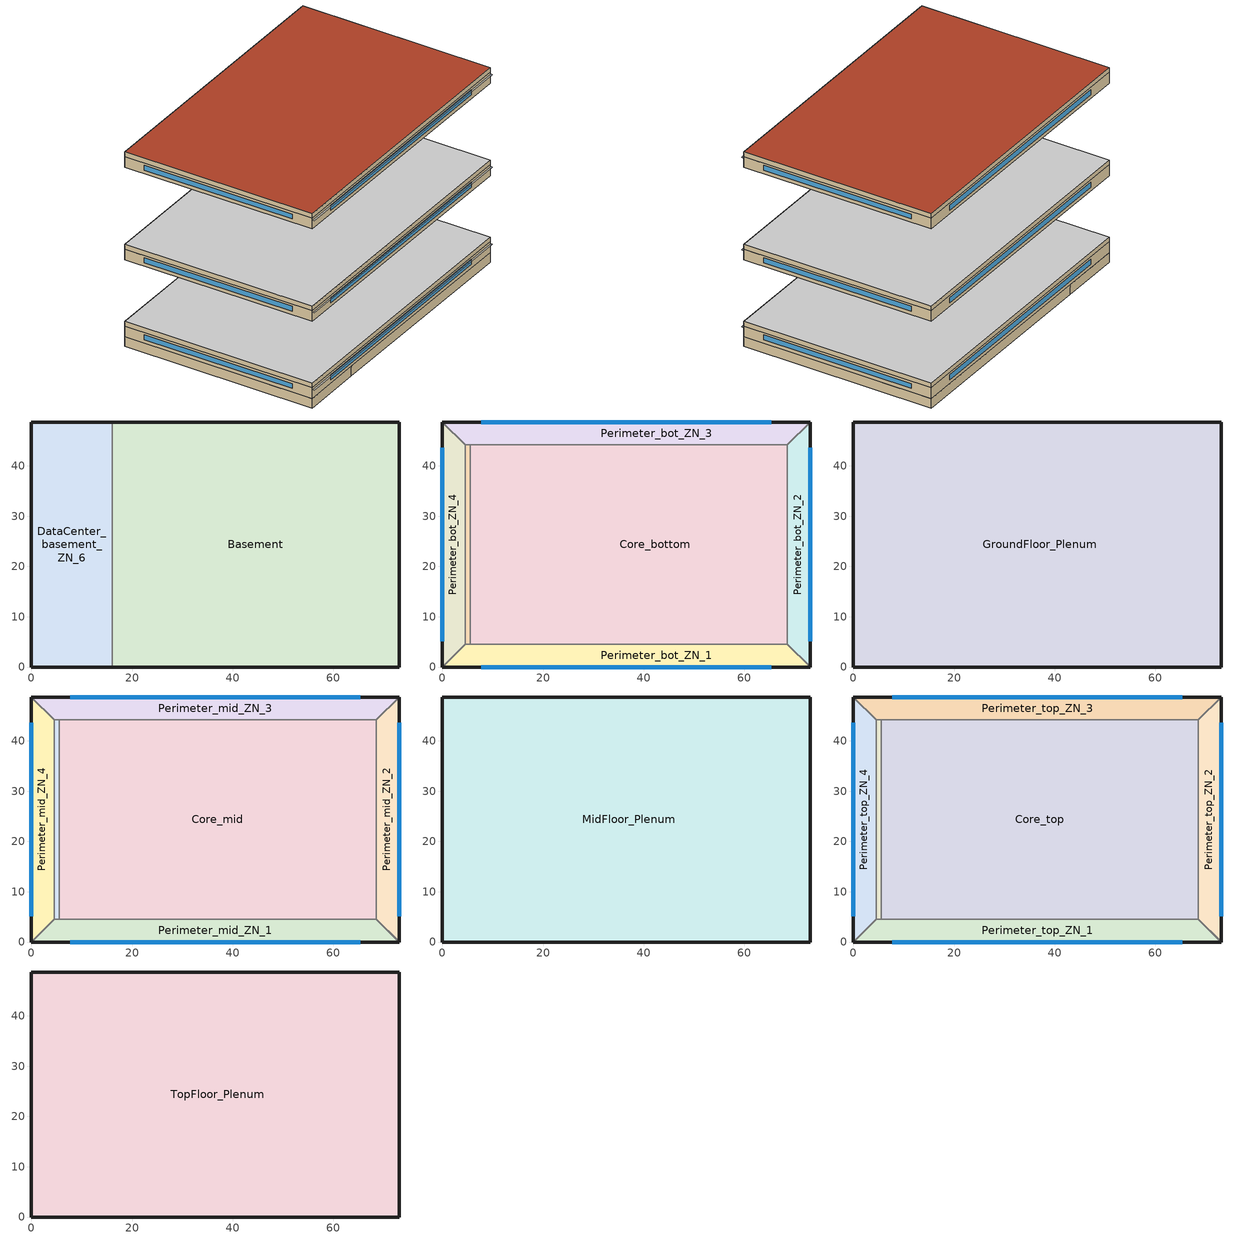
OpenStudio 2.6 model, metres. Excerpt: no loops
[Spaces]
Basement
 floor ground: 73.11,48.74 73.11,0 16.08,0 16.08,48.74 z-2.44
 wall ground: 16.08,0 73.11,0 73.11,48.74 16.08,48.74 z-2.44:0
 wall to DataCenter_basement_ZN_6: 16.08,48.74 16.08,0 z-2.44:0
DataCenter_basement_ZN_6
 floor ground: 16.08,48.74 16.08,0 0,0 0,48.74 z-2.44
 wall ground: 16.08,48.74 0,48.74 0,0 16.08,0 z-2.44:0
Core_bottom
 floor to DataCenter_basement_ZN_6: 16.08,44.16 16.08,4.57 5.49,4.57 5.49,44.16 z0
 floor to Basement: 68.53,44.16 68.53,4.57 16.08,4.57 16.08,44.16 z0
 wall to Perimeter_bot_ZN_1: 5.49,4.57 68.53,4.57 z0:2.74
 wall to DataCenter_bot_ZN_6: 5.49,44.16 5.49,4.57 z0:2.74
 wall to Perimeter_bot_ZN_2: 68.53,4.57 68.53,44.16 z0:2.74
 wall to Perimeter_bot_ZN_3: 68.53,44.16 5.49,44.16 z0:2.74
Perimeter_bot_ZN_3
 floor to Basement: 73.11,48.74 68.53,44.16 16.08,44.16 16.08,48.74 z0
 floor to DataCenter_basement_ZN_6: 16.08,48.74 16.08,44.16 4.57,44.16 0,48.74 z0
 wall outside (BTAP-Ext-Wall-Mass:U-0.278-:{ "cond"=>0.265} adj ext wall insulation): 73.11,48.74 0,48.74 z0:2.74
 wall to Perimeter_bot_ZN_4: 0,48.74 4.57,44.16 z0:2.74
 wall to Perimeter_bot_ZN_2: 68.53,44.16 73.11,48.74 z0:2.74
 wall to DataCenter_bot_ZN_6: 4.57,44.16 5.49,44.16 z0:2.74
 window: 65.43,48.74 7.68,48.74 z0.93:2.18
Perimeter_bot_ZN_1
 floor to DataCenter_basement_ZN_6: 16.08,4.57 16.08,0 0,0 4.57,4.57 z0
 floor to Basement: 68.53,4.57 73.11,0 16.08,0 16.08,4.57 z0
 wall outside (BTAP-Ext-Wall-Mass:U-0.278-:{ "cond"=>0.265} adj ext wall insulation): 0,0 73.11,0 z0:2.74
 wall to Perimeter_bot_ZN_4: 4.57,4.57 0,0 z0:2.74
 wall to DataCenter_bot_ZN_6: 5.49,4.57 4.57,4.57 z0:2.74
 wall to Perimeter_bot_ZN_2: 73.11,0 68.53,4.57 z0:2.74
 window: 7.68,0 65.43,0 z0.93:2.18
Perimeter_bot_ZN_2
 floor to Basement: 73.11,48.74 73.11,0 68.53,4.57 68.53,44.16 z0
 wall outside (BTAP-Ext-Wall-Mass:U-0.278-:{ "cond"=>0.265} adj ext wall insulation): 73.11,0 73.11,48.74 z0:2.74
 window: 73.11,5.12 73.11,43.61 z0.93:2.18
Perimeter_bot_ZN_4
 floor to DataCenter_basement_ZN_6: 0,48.74 4.57,44.16 4.57,4.57 0,0 z0
 wall outside (BTAP-Ext-Wall-Mass:U-0.278-:{ "cond"=>0.265} adj ext wall insulation): 0,48.74 0,0 z0:2.74
 wall to DataCenter_bot_ZN_6: 4.57,4.57 4.57,44.16 z0:2.74
 window: 0,43.61 0,5.12 z0.93:2.18
DataCenter_bot_ZN_6
 floor to DataCenter_basement_ZN_6: 5.49,44.16 5.49,4.57 4.57,4.57 4.57,44.16 z0
GroundFloor_Plenum
 floor to Perimeter_bot_ZN_4: 0,48.74 4.57,44.16 4.57,4.57 0,0 z2.74
 floor to Perimeter_bot_ZN_2: 73.11,48.74 73.11,0 68.53,4.57 68.53,44.16 z2.74
 floor to Perimeter_bot_ZN_1: 68.53,4.57 73.11,0 0,0 4.57,4.57 z2.74
 floor to Perimeter_bot_ZN_3: 73.11,48.74 68.53,44.16 4.57,44.16 0,48.74 z2.74
 floor to Core_bottom: 68.53,44.16 68.53,4.57 5.49,4.57 5.49,44.16 z2.74
 floor to DataCenter_bot_ZN_6: 5.49,44.16 5.49,4.57 4.57,4.57 4.57,44.16 z2.74
 wall outside (BTAP-Ext-Wall-Mass:U-0.278-:{ "cond"=>0.265} adj ext wall insulation): 73.11,0 73.11,48.74 0,48.74 0,0 73.11,0 z2.74:3.96
 ceiling adiabatic (BTAP-Int-Wall): 73.11,0 73.11,48.74 0,48.74 0,0 z3.96
Perimeter_mid_ZN_2
 floor adiabatic (BTAP-Int-Wall): 73.11,48.74 73.11,0 68.53,4.57 68.53,44.16 z19.82
 wall outside (BTAP-Ext-Wall-Mass:U-0.278-:{ "cond"=>0.265} adj ext wall insulation): 73.11,0 73.11,48.74 z19.82:22.56
 wall to Perimeter_mid_ZN_3: 73.11,48.74 68.53,44.16 z19.82:22.56
 wall to Perimeter_mid_ZN_1: 68.53,4.57 73.11,0 z19.82:22.56
 wall to Core_mid: 68.53,44.16 68.53,4.57 z19.82:22.56
 window: 73.11,5.12 73.11,43.61 z20.74:22
Perimeter_mid_ZN_1
 floor adiabatic (BTAP-Int-Wall): 68.53,4.57 73.11,0 0,0 4.57,4.57 z19.82
 wall outside (BTAP-Ext-Wall-Mass:U-0.278-:{ "cond"=>0.265} adj ext wall insulation): 0,0 73.11,0 z19.82:22.56
 wall to Perimeter_mid_ZN_4: 4.57,4.57 0,0 z19.82:22.56
 wall to DataCenter_mid_ZN_6: 5.49,4.57 4.57,4.57 z19.82:22.56
 wall to Core_mid: 68.53,4.57 5.49,4.57 z19.82:22.56
 window: 7.68,0 65.43,0 z20.74:22
DataCenter_mid_ZN_6
 floor adiabatic (BTAP-Int-Wall): 5.49,44.16 5.49,4.57 4.57,4.57 4.57,44.16 z19.82
 wall to Perimeter_mid_ZN_4: 4.57,44.16 4.57,4.57 z19.82:22.56
 wall to Core_mid: 5.49,4.57 5.49,44.16 z19.82:22.56
 wall to Perimeter_mid_ZN_3: 5.49,44.16 4.57,44.16 z19.82:22.56
Core_mid
 floor adiabatic (BTAP-Int-Wall): 68.53,44.16 68.53,4.57 5.49,4.57 5.49,44.16 z19.82
 wall to Perimeter_mid_ZN_3: 68.53,44.16 5.49,44.16 z19.82:22.56
Perimeter_mid_ZN_3
 floor adiabatic (BTAP-Int-Wall): 73.11,48.74 68.53,44.16 4.57,44.16 0,48.74 z19.82
 wall outside (BTAP-Ext-Wall-Mass:U-0.278-:{ "cond"=>0.265} adj ext wall insulation): 73.11,48.74 0,48.74 z19.82:22.56
 wall to Perimeter_mid_ZN_4: 0,48.74 4.57,44.16 z19.82:22.56
 window: 65.43,48.74 7.68,48.74 z20.74:22
Perimeter_mid_ZN_4
 floor adiabatic (BTAP-Int-Wall): 0,48.74 4.57,44.16 4.57,4.57 0,0 z19.82
 wall outside (BTAP-Ext-Wall-Mass:U-0.278-:{ "cond"=>0.265} adj ext wall insulation): 0,48.74 0,0 z19.82:22.56
 window: 0,43.61 0,5.12 z20.74:22
MidFloor_Plenum
 floor to Perimeter_mid_ZN_1: 68.53,4.57 73.11,0 0,0 4.57,4.57 z22.56
 floor to DataCenter_mid_ZN_6: 5.49,44.16 5.49,4.57 4.57,4.57 4.57,44.16 z22.56
 floor to Perimeter_mid_ZN_2: 73.11,48.74 73.11,0 68.53,4.57 68.53,44.16 z22.56
 floor to Perimeter_mid_ZN_4: 0,48.74 4.57,44.16 4.57,4.57 0,0 z22.56
 floor to Core_mid: 68.53,44.16 68.53,4.57 5.49,4.57 5.49,44.16 z22.56
 floor to Perimeter_mid_ZN_3: 73.11,48.74 68.53,44.16 4.57,44.16 0,48.74 z22.56
 wall outside (BTAP-Ext-Wall-Mass:U-0.278-:{ "cond"=>0.265} adj ext wall insulation): 73.11,48.74 0,48.74 0,0 73.11,0 73.11,48.74 z22.56:23.78
 ceiling adiabatic (BTAP-Int-Wall): 73.11,0 73.11,48.74 0,48.74 0,0 z23.78
DataCenter_top_ZN_6
 floor adiabatic (BTAP-Int-Wall): 5.49,44.16 5.49,4.57 4.57,4.57 4.57,44.16 z43.6
 wall to Perimeter_top_ZN_4: 4.57,44.16 4.57,4.57 z43.6:46.34
 wall to Core_top: 5.49,4.57 5.49,44.16 z43.6:46.34
 wall to Perimeter_top_ZN_3: 5.49,44.16 4.57,44.16 z43.6:46.34
 wall to Perimeter_top_ZN_1: 4.57,4.57 5.49,4.57 z43.6:46.34
Perimeter_top_ZN_3
 floor adiabatic (BTAP-Int-Wall): 73.11,48.74 68.53,44.16 4.57,44.16 0,48.74 z43.6
 wall outside (BTAP-Ext-Wall-Mass:U-0.278-:{ "cond"=>0.265} adj ext wall insulation): 73.11,48.74 0,48.74 z43.6:46.34
 wall to Core_top: 5.49,44.16 68.53,44.16 z43.6:46.34
 wall to Perimeter_top_ZN_2: 68.53,44.16 73.11,48.74 z43.6:46.34
 wall to Perimeter_top_ZN_4: 0,48.74 4.57,44.16 z43.6:46.34
 window: 65.43,48.74 7.68,48.74 z44.52:45.78
Core_top
 floor adiabatic (BTAP-Int-Wall): 68.53,44.16 68.53,4.57 5.49,4.57 5.49,44.16 z43.6
 wall to Perimeter_top_ZN_1: 5.49,4.57 68.53,4.57 z43.6:46.34
 wall to Perimeter_top_ZN_2: 68.53,4.57 68.53,44.16 z43.6:46.34
Perimeter_top_ZN_2
 floor adiabatic (BTAP-Int-Wall): 73.11,48.74 73.11,0 68.53,4.57 68.53,44.16 z43.6
 wall outside (BTAP-Ext-Wall-Mass:U-0.278-:{ "cond"=>0.265} adj ext wall insulation): 73.11,0 73.11,48.74 z43.6:46.34
 wall to Perimeter_top_ZN_1: 68.53,4.57 73.11,0 z43.6:46.34
 window: 73.11,5.12 73.11,43.61 z44.52:45.78
Perimeter_top_ZN_1
 floor adiabatic (BTAP-Int-Wall): 68.53,4.57 73.11,0 0,0 4.57,4.57 z43.6
 wall outside (BTAP-Ext-Wall-Mass:U-0.278-:{ "cond"=>0.265} adj ext wall insulation): 0,0 73.11,0 z43.6:46.34
 wall to Perimeter_top_ZN_4: 4.57,4.57 0,0 z43.6:46.34
 window: 7.68,0 65.43,0 z44.52:45.78
Perimeter_top_ZN_4
 floor adiabatic (BTAP-Int-Wall): 0,48.74 4.57,44.16 4.57,4.57 0,0 z43.6
 wall outside (BTAP-Ext-Wall-Mass:U-0.278-:{ "cond"=>0.265} adj ext wall insulation): 0,48.74 0,0 z43.6:46.34
 window: 0,43.61 0,5.12 z44.52:45.78
TopFloor_Plenum
 floor to Perimeter_top_ZN_3: 73.11,48.74 68.53,44.16 4.57,44.16 0,48.74 z46.34
 floor to Perimeter_top_ZN_2: 73.11,48.74 73.11,0 68.53,4.57 68.53,44.16 z46.34
 floor to Perimeter_top_ZN_1: 68.53,4.57 73.11,0 0,0 4.57,4.57 z46.34
 floor to Perimeter_top_ZN_4: 0,48.74 4.57,44.16 4.57,4.57 0,0 z46.34
 floor to DataCenter_top_ZN_6: 5.49,44.16 5.49,4.57 4.57,4.57 4.57,44.16 z46.34
 floor to Core_top: 68.53,44.16 68.53,4.57 5.49,4.57 5.49,44.16 z46.34
 wall outside (BTAP-Ext-Wall-Mass:U-0.278-:{ "cond"=>0.265} adj ext wall insulation): 0,0 73.11,0 73.11,48.74 0,48.74 0,0 z46.34:47.56
 roof outside (BTAP-Ext-Roof-Metal:U-0.156-:{ "cond"=>0.156} adj roof insulation): 73.11,0 73.11,48.74 0,48.74 0,0 z47.56
shading: 73.08,0 0.03,0 0.03,-0.56 73.08,-0.56 z2.35; 73.08,0 0.03,0 0.03,-0.56 73.08,-0.56 z22.16; 73.08,0 0.03,0 0.03,-0.56 73.08,-0.56 z45.94
[Building]
LargeOffice-CAN_ON_Windsor.Intl.AP.715380_CWEC2016.epw created: 2019-07-24 20:31:21 +0000: North Axis {deg}=0; Default Construction Set=BTAP-Mass at hdd = 3400.0 adj ext wall insulation adj roof insulation; Standards Number of Stories=13; Standards Number of Above Ground Stories=12; Standards Building Type=NECB2017_LargeOffice
[Site]
Windsor Intl AP: Latitude {deg}=42.276; Longitude {deg}=-82.956; Time Zone {hr}=-5; Elevation {m}=189.6
[Site:WaterMainsTemperature]
Calculation Method=Correlation; Annual Average Outdoor Air Temperature {C}=10.5083; Maximum Difference In Monthly Average Outdoor Air Temperatures {deltaC}=24.6
[Site:GroundTemperature:BuildingSurface]
19.527, 19.502, 19.536, 19.598, 20.002, 21.64, 22.225, 22.375, 21.449, 20.121, 19.802, 19.633
[SizingPeriod:DesignDay] Barometric Pressure {Pa}=99068; Sky Clearness=0; Rain Indicator=0; Snow Indicator=0; Day of Month=21; Daylight Saving Time Indicator=0; Humidity Indicating Type=Wetbulb; Dry-Bulb Temperature Range Modifier Type=DefaultMultipliers
Name | Maximum Dry-Bulb Temperature {C} | Daily Dry-Bulb Temperature Range {deltaC} | Humidity Indicating Conditions at Maximum Dry-Bulb | Wind Speed {m/s} | Wind Direction {deg} | Month | Day Type | Solar Model Indicator | ASHRAE Taub | ASHRAE Taud
Windsor Intl AP Ann Htg 99.6% Condns DB | -15.5 | 0 | -15.5 | 5.1 | 240 | 1 | WinterDesignDay | ASHRAEClearSky
Windsor Intl AP Ann Clg .4% Condns DB=>MWB | 32 | 9.1 | 23.1 | 5.4 | 230 | 7 | SummerDesignDay | ASHRAETau | 0.438 | 2.254
[ClimateZones]
Climate Zone Institution Name 2=CEC; Climate Zone Document Name 2=California Climate Zone Descriptions; Climate Zone Document Year 2=1995
[Material:NoMass] Roughness=Smooth; Thermal Absorptance=0.9; Solar Absorptance=0.7
Name | Thermal Resistance {m2-K/W} | Visible Absorptance
Typical Carpet Pad | 0.21648 | 0.8
Typical Insulation 1 | 5.20402 | 0.7
Typical Insulation 2 | 3.32618 | 0.7
Typical Insulation 3 | 6.41024 | 0.7
Typical Carpet Pad 2 | 1.25503 | 0.8
Typical Carpet Pad 3 | 2.57255 | 0.8
Typical Insulation 4 | 0.526298 | 0.7
Typical Insulation 5 | 0.526316 | 0.7
Typical Insulation 6 R-19.89_R-value 30.0 (ft^2*h*R/Btu) | 5.28331 | 0.7
Typical Insulation 6 R-36.4_R-value 37.0 (ft^2*h*R/Btu) | 6.51608 | 0.7
[Material]
Name | Roughness | Thickness {m} | Conductivity {W/m-K} | Density {kg/m3} | Specific Heat {J/kg-K} | Thermal Absorptance | Solar Absorptance | Visible Absorptance
100mm Normalweight concrete floor | MediumSmooth | 0.1016 | 2.31 | 2322 | 832
G01 13mm gypsum board | Smooth | 0.0127 | 0.16 | 800 | 1090 | 0.9 | 0.7 | 0.5
G05 25mm wood | MediumSmooth | 0.0254 | 0.15 | 608 | 1630 | 0.9 | 0.5 | 0.5
4 in. Normalweight Concrete Floor | MediumRough | 0.1016 | 2.31 | 2322 | 832 | 0.9 | 0.7 | 0.7
1IN Stucco; 1IN Stucco 1 | Smooth | 0.0253 | 0.6918 | 1858 | 837 | 0.9 | 0.7 | 0.92
8IN CONCRETE HW RefBldg; 8IN CONCRETE HW RefBldg 1 | Rough | 0.2032 | 1.311 | 2240 | 836.8 | 0.9 | 0.7 | 0.7
1/2IN Gypsum; 1/2IN Gypsum 1 | Smooth | 0.0127 | 0.16 | 784.9 | 830 | 0.9 | 0.4 | 0.4
Metal Roof Surface; F08 Metal surface; Metal Roof Surface 1 | Smooth | 0.0008 | 45.28 | 7824 | 500 | 0.9 | 0.7 | 0.7
6 in. Normalweight Concrete Floor | MediumRough | 0.1524 | 2.31 | 2322 | 832 | 0.9 | 0.7 | 0.7
[Construction]
BTAP-Int-Floor: 100mm Normalweight concrete floor, Typical Carpet Pad
BTAP-Int-Wall: G01 13mm gypsum board, G01 13mm gypsum board
BTAP-Int-Ceiling: Typical Carpet Pad, 100mm Normalweight concrete floor
BTAP-Ext-DaylightDiffuser: SimpleGlazing
BTAP-Int-Door: G05 25mm wood
BTAP-Ext-Floor-Mass:U-0.183: Typical Insulation 1, 4 in. Normalweight Concrete Floor, Typical Carpet Pad
BTAP-Ext-Wall-Mass:U-0.278: 1IN Stucco, 8IN CONCRETE HW RefBldg, Typical Insulation 2, 1/2IN Gypsum
BTAP-Ext-Roof-Metal:U-0.156: Metal Roof Surface, Typical Insulation 3
BTAP-Grnd-Floor-Mass:U-0.757: 6 in. Normalweight Concrete Floor, Typical Carpet Pad 2
BTAP-Grnd-Roof-Mass:U-0.379: 6 in. Normalweight Concrete Floor, Typical Carpet Pad 3
BTAP-Ext-Door:U-1.9000000000000001: F08 Metal surface, Typical Insulation 4
BTAP-Ext-OverHeadDoor:U-1.9000000000000001: Typical Insulation 5
BTAP-Ext-DaylightDiffuser:U=0.190 SHGC=0.600: SimpleGlazing:U=0.190 SHGC=0.600
BTAP-Ext-Wall-Mass:U-0.278-:{ "cond"=>0.265} adj ext wall insulation: 1IN Stucco 1, 8IN CONCRETE HW RefBldg 1, Typical Insulation 6 R-19.89_R-value 30.0 (ft^2*h*R/Btu), 1/2IN Gypsum 1
BTAP-Ext-Roof-Metal:U-0.156-:{ "cond"=>0.156} adj roof insulation: Metal Roof Surface 1, Typical Insulation 6 R-36.4_R-value 37.0 (ft^2*h*R/Btu)
[DefaultConstructionSet] Default Interior Surface Constructions=Default Surface Constructions 2; Default Ground Contact Surface Constructions=BTAP-Mass at hdd = 3400.0 1; Default Exterior SubSurface Constructions=BTAP-Mass at hdd = 3400.0; Default Interior SubSurface Constructions=Default Sub Surface Constructions 2; Interior Partition Construction=BTAP-Int-Door
Name | Default Exterior Surface Constructions
BTAP-Mass at hdd = 3400.0 | BTAP-Mass at hdd = 3400.0
BTAP-Mass at hdd = 3400.0 adj ext wall insulation adj roof insulation | BTAP-Mass at hdd = 3400.0 adj ext wall insulation adj roof insulation
[DefaultSurfaceConstructions]
Name | Floor Construction | Wall Construction | Roof Ceiling Construction
Default Surface Constructions 2 | BTAP-Int-Floor | BTAP-Int-Wall | BTAP-Int-Ceiling
BTAP-Mass at hdd = 3400.0; BTAP-Mass at hdd = 3400.0 adj ext wall insulation adj roof insulation | BTAP-Ext-Floor-Mass:U-0.183 | BTAP-Ext-Wall-Mass:U-0.278 | BTAP-Ext-Roof-Metal:U-0.156
BTAP-Mass at hdd = 3400.0 1 | BTAP-Grnd-Floor-Mass:U-0.757 | BTAP-Grnd-Roof-Mass:U-0.379 | BTAP-Grnd-Roof-Mass:U-0.379
[DefaultSubSurfaceConstructions]
Name | Fixed Window Construction | Operable Window Construction | Door Construction | Glass Door Construction | Overhead Door Construction | Skylight Construction | Tubular Daylight Dome Construction | Tubular Daylight Diffuser Construction
Default Sub Surface Constructions 2 | BTAP-Ext-DaylightDiffuser | BTAP-Ext-DaylightDiffuser | BTAP-Int-Door
BTAP-Mass at hdd = 3400.0 | BTAP-Ext-DaylightDiffuser:U=0.190 SHGC=0.600 | BTAP-Ext-DaylightDiffuser:U=0.190 SHGC=0.600 | BTAP-Ext-Door:U-1.9000000000000001 | BTAP-Ext-DaylightDiffuser:U=0.190 SHGC=0.600 | BTAP-Ext-OverHeadDoor:U-1.9000000000000001 | BTAP-Ext-DaylightDiffuser:U=0.190 SHGC=0.600 | BTAP-Ext-DaylightDiffuser:U=0.190 SHGC=0.600 | BTAP-Ext-DaylightDiffuser:U=0.190 SHGC=0.600
[WindowMaterial:SimpleGlazingSystem] Solar Heat Gain Coefficient=0.3; Visible Transmittance=0.21
Name | U-Factor {W/m2-K}
SimpleGlazing | 2.2
SimpleGlazing:U=0.190 SHGC=0.600 | 1.9
[Space]
Name | Space Type | Building Story | Thermal Zone | Part of Total Floor Area
Core_mid | Space Function Office open plan | Building Story 2 | ALL_ST=Office open plan_FL=Building Story 2_SCH=A 4 | Yes
DataCenter_top_ZN_6 | Space Function Office open plan | Building Story 3 | ALL_ST=Office open plan_FL=Building Story 3_SCH=A
Perimeter_mid_ZN_2 | Space Function Office open plan | Building Story 2 | ALL_ST=Office open plan_FL=Building Story 2_SCH=A 2 | Yes
Perimeter_mid_ZN_1 | Space Function Office open plan | Building Story 2 | ALL_ST=Office open plan_FL=Building Story 2_SCH=A 1 | Yes
MidFloor_Plenum | Space Function - undefined - | Building Story 2 | ALL_ST=- undefined -_FL=Building Story 2_SCH=A | No
DataCenter_mid_ZN_6 | Space Function Office open plan | Building Story 2 | ALL_ST=Office open plan_FL=Building Story 2_SCH=A
Core_bottom | Space Function Office open plan | Building Story 1 | ALL_ST=Office open plan_FL=Building Story 1_SCH=A | Yes
Perimeter_top_ZN_3 | Space Function Office open plan | Building Story 3 | ALL_ST=Office open plan_FL=Building Story 3_SCH=A 1 | Yes
Core_top | Space Function Office open plan | Building Story 3 | ALL_ST=Office open plan_FL=Building Story 3_SCH=A 4 | Yes
Perimeter_bot_ZN_3 | Space Function Office open plan | Building Story 1 | ALL_ST=Office open plan_FL=Building Story 1_SCH=A 1 | Yes
Basement | Space Function Electrical/Mechanical room-sch-A | Basement Story 0 | WILD_ST=Electrical/Mechanical room-sch-A_FL=Basement Story 0_SCH=A | Yes
Perimeter_bot_ZN_1 | Space Function Office open plan | Building Story 1 | ALL_ST=Office open plan_FL=Building Story 1_SCH=A 4 | Yes
Perimeter_mid_ZN_3 | Space Function Office open plan | Building Story 2 | ALL_ST=Office open plan_FL=Building Story 2_SCH=A 3 | Yes
Perimeter_top_ZN_2 | Space Function Office open plan | Building Story 3 | ALL_ST=Office open plan_FL=Building Story 3_SCH=A 2 | Yes
Perimeter_top_ZN_1 | Space Function Office open plan | Building Story 3 | ALL_ST=Office open plan_FL=Building Story 3_SCH=A 3 | Yes
Perimeter_mid_ZN_4 | Space Function Office open plan | Building Story 2 | ALL_ST=Office open plan_FL=Building Story 2_SCH=A 5 | Yes
TopFloor_Plenum | Space Function - undefined - | Building Story 3 | ALL_ST=- undefined -_FL=Building Story 3_SCH=A | No
GroundFloor_Plenum | Space Function - undefined - | Building Story 1 | ALL_ST=- undefined -_FL=Building Story 1_SCH=A | No
Perimeter_top_ZN_4 | Space Function Office open plan | Building Story 3 | ALL_ST=Office open plan_FL=Building Story 3_SCH=A 5 | Yes
DataCenter_basement_ZN_6 | Space Function Office open plan | Basement Story 0 | ALL_ST=Office open plan_FL=Basement Story 0_SCH=A
Perimeter_bot_ZN_2 | Space Function Office open plan | Building Story 1 | ALL_ST=Office open plan_FL=Building Story 1_SCH=A 5 | Yes
Perimeter_bot_ZN_4 | Space Function Office open plan | Building Story 1 | ALL_ST=Office open plan_FL=Building Story 1_SCH=A 3 | Yes
DataCenter_bot_ZN_6 | Space Function Office open plan | Building Story 1 | ALL_ST=Office open plan_FL=Building Story 1_SCH=A 2
[BuildingStory]
Name | Nominal Z Coordinate {m}
Basement Story 0 | -2.439
Building Story 1 | 0
Building Story 2 | 19.816
Building Story 3 | 43.5952
[SpaceType] Standards Building Type=Space Function
Name | Default Schedule Set | Design Specification Outdoor Air Object | Standards Space Type
Space Function Electrical/Mechanical room-sch-A | Space Function Electrical/Mechanical room-sch-A Schedule Set | Space Function Electrical/Mechanical room-sch-A Ventilation | Electrical/Mechanical room-sch-A
Space Function Office open plan | Space Function Office open plan Schedule Set | Space Function Office open plan Ventilation | Office open plan
Space Function - undefined - | Space Function - undefined - Schedule Set | Space Function - undefined - Ventilation | - undefined -
[DesignSpecification:OutdoorAir] Outdoor Air Flow per Person {m3/s-person}=0; Outdoor Air Flow Air Changes per Hour {1/hr}=0
Name | Outdoor Air Flow per Floor Area {m3/s-m2} | Outdoor Air Method | Outdoor Air Flow Rate {m3/s}
Space Function - undefined - Ventilation | 0
Space Function Electrical/Mechanical room-sch-A Ventilation | 0.0003048 | Sum | 0
Space Function Office open plan Ventilation | 0.00042164 | Sum | 0
[DefaultScheduleSet] Infiltration Schedule=Always On
Name | Number of People Schedule | People Activity Level Schedule | Lighting Schedule | Electric Equipment Schedule
Space Function - undefined - Schedule Set
Space Function Electrical/Mechanical room-sch-A Schedule Set | NECB-A-Occupancy | NECB-Activity | NECB-A-Lighting | NECB-A-Electric-Equipment
Space Function Office open plan Schedule Set | NECB-A-Occupancy | NECB-Activity | NECB-A-Occupancy-NECB-A-Lighting-0.2-0.1-0.67-Light Ruleset | NECB-A-Electric-Equipment
[ThermostatSetpoint:DualSetpoint]
Name | Heating Setpoint Temperature Schedule | Cooling Setpoint Temperature Schedule
Space Function Office open plan Thermostat 39; Space Function Office open plan Thermostat 40; Space Function Office open plan Thermostat 41; Space Function Office open plan Thermostat 42; Space Function Office open plan Thermostat 43; Space Function Office open plan Thermostat 44; Space Function Office open plan Thermostat 45; Space Function Office open plan Thermostat 46; Space Function Office open plan Thermostat 47; Space Function Office open plan Thermostat 48; Space Function Office open plan Thermostat 49; Space Function Office open plan Thermostat 50; Space Function Office open plan Thermostat 51; Space Function Office open plan Thermostat 52; Space Function Office open plan Thermostat 53; Space Function Office open plan Thermostat 54; Space Function Office open plan Thermostat 55; Space Function Office open plan Thermostat 56; Space Function Office open plan Thermostat 57; Space Function Electrical/Mechanical room-sch-A Thermostat 3 | NECB-A-Thermostat Setpoint-Heating | NECB-A-Thermostat Setpoint-Cooling
Space Function - undefined - Thermostat 7; Space Function - undefined - Thermostat 8; Space Function - undefined - Thermostat 9
[People:Definition] Number of People Calculation Method=People/Area; Fraction Radiant=0.3
Name | People per Space Floor Area {person/m2}
Space Function Electrical/Mechanical room-sch-A People Definition | 0.00500182
Space Function Office open plan People Definition | 0.0500182
[People] Work Efficiency Schedule=Work Efficiency Schedule; Clothing Insulation Schedule=Clothing Schedule; Air Velocity Schedule=Air Velocity Schedule; Multiplier=1
Name | People Definition | Space or SpaceType
Space Function Electrical/Mechanical room-sch-A People | Space Function Electrical/Mechanical room-sch-A People Definition | Space Function Electrical/Mechanical room-sch-A
Space Function Office open plan People | Space Function Office open plan People Definition | Space Function Office open plan
[Lights:Definition] Design Level Calculation Method=Watts/Area; Fraction Radiant=0.5; Fraction Visible=0.2
Name | Watts per Space Floor Area {W/m2}
Space Function Electrical/Mechanical room-sch-A Lights Definition | 4.60167
Space Function Office open plan Lights Definition-new | 6.6
[Lights] Fraction Replaceable=1
Name | Lights Definition | Space or SpaceType
Space Function Electrical/Mechanical room-sch-A Lights | Space Function Electrical/Mechanical room-sch-A Lights Definition | Space Function Electrical/Mechanical room-sch-A
Space Function Office open plan Lights | Space Function Office open plan Lights Definition-new | Space Function Office open plan
[ElectricEquipment:Definition] Design Level Calculation Method=Watts/Area; Fraction Radiant=0.5
Name | Watts per Space Floor Area {W/m2}
Space Function Office open plan Elec Equip Definition - 30.0 percent reduction | 5.25191
Space Function Electrical/Mechanical room-sch-A Elec Equip Definition - 30.0 percent reduction | 0.700254
[ElectricEquipment]
Name | Electric Equipment Definition | Space or SpaceType
Space Function Electrical/Mechanical room-sch-A Elec Equip 30.0 percent reduction | Space Function Electrical/Mechanical room-sch-A Elec Equip Definition - 30.0 percent reduction | Space Function Electrical/Mechanical room-sch-A
Space Function Office open plan Elec Equip 30.0 percent reduction | Space Function Office open plan Elec Equip Definition - 30.0 percent reduction | Space Function Office open plan
[SpaceInfiltration:DesignFlowRate] Schedule=Always On Discrete; Design Flow Rate Calculation Method=Flow/ExteriorArea; Flow per Exterior Surface Area {m3/s-m2}=0.0001289; Constant Term Coefficient=0; Temperature Term Coefficient=0; Velocity Term Coefficient=0.224; Velocity Squared Term Coefficient=0
Name | Space or SpaceType
GroundFloor_Plenum Infiltration | GroundFloor_Plenum
MidFloor_Plenum Infiltration | MidFloor_Plenum
Perimeter_bot_ZN_1 Infiltration | Perimeter_bot_ZN_1
Perimeter_bot_ZN_2 Infiltration | Perimeter_bot_ZN_2
Perimeter_bot_ZN_3 Infiltration | Perimeter_bot_ZN_3
Perimeter_bot_ZN_4 Infiltration | Perimeter_bot_ZN_4
Perimeter_mid_ZN_1 Infiltration | Perimeter_mid_ZN_1
Perimeter_mid_ZN_2 Infiltration | Perimeter_mid_ZN_2
Perimeter_mid_ZN_3 Infiltration | Perimeter_mid_ZN_3
Perimeter_mid_ZN_4 Infiltration | Perimeter_mid_ZN_4
Perimeter_top_ZN_1 Infiltration | Perimeter_top_ZN_1
Perimeter_top_ZN_2 Infiltration | Perimeter_top_ZN_2
Perimeter_top_ZN_3 Infiltration | Perimeter_top_ZN_3
Perimeter_top_ZN_4 Infiltration | Perimeter_top_ZN_4
TopFloor_Plenum Infiltration | TopFloor_Plenum
[ThermalZone] Use Ideal Air Loads=No
Name | Thermostat | Multiplier
ALL_ST=Office open plan_FL=Building Story 1_SCH=A | Space Function Office open plan Thermostat 39
ALL_ST=Office open plan_FL=Building Story 2_SCH=A | Space Function Office open plan Thermostat 40 | 10
ALL_ST=Office open plan_FL=Building Story 2_SCH=A 1 | Space Function Office open plan Thermostat 41 | 10
ALL_ST=Office open plan_FL=Building Story 1_SCH=A 1 | Space Function Office open plan Thermostat 42
ALL_ST=- undefined -_FL=Building Story 3_SCH=A | Space Function - undefined - Thermostat 7
ALL_ST=Office open plan_FL=Building Story 3_SCH=A | Space Function Office open plan Thermostat 43
ALL_ST=Office open plan_FL=Building Story 3_SCH=A 1 | Space Function Office open plan Thermostat 44
ALL_ST=Office open plan_FL=Building Story 1_SCH=A 2 | Space Function Office open plan Thermostat 45
ALL_ST=Office open plan_FL=Building Story 1_SCH=A 3 | Space Function Office open plan Thermostat 46
ALL_ST=Office open plan_FL=Building Story 2_SCH=A 2 | Space Function Office open plan Thermostat 47 | 10
ALL_ST=- undefined -_FL=Building Story 2_SCH=A | Space Function - undefined - Thermostat 8 | 10
ALL_ST=Office open plan_FL=Basement Story 0_SCH=A | Space Function Office open plan Thermostat 48
ALL_ST=Office open plan_FL=Building Story 1_SCH=A 4 | Space Function Office open plan Thermostat 49
ALL_ST=Office open plan_FL=Building Story 2_SCH=A 3 | Space Function Office open plan Thermostat 50 | 10
ALL_ST=Office open plan_FL=Building Story 3_SCH=A 2 | Space Function Office open plan Thermostat 51
ALL_ST=Office open plan_FL=Building Story 2_SCH=A 4 | Space Function Office open plan Thermostat 52 | 10
ALL_ST=Office open plan_FL=Building Story 3_SCH=A 3 | Space Function Office open plan Thermostat 53
ALL_ST=Office open plan_FL=Building Story 2_SCH=A 5 | Space Function Office open plan Thermostat 54 | 10
ALL_ST=Office open plan_FL=Building Story 3_SCH=A 4 | Space Function Office open plan Thermostat 55
ALL_ST=- undefined -_FL=Building Story 1_SCH=A | Space Function - undefined - Thermostat 9
ALL_ST=Office open plan_FL=Building Story 3_SCH=A 5 | Space Function Office open plan Thermostat 56
ALL_ST=Office open plan_FL=Building Story 1_SCH=A 5 | Space Function Office open plan Thermostat 57
WILD_ST=Electrical/Mechanical room-sch-A_FL=Basement Story 0_SCH=A | Space Function Electrical/Mechanical room-sch-A Thermostat 3
[Sizing:Zone] Zone Cooling Design Supply Air Temperature Input Method=SupplyAirTemperature; Zone Cooling Design Supply Air Temperature {C}=14; Zone Cooling Design Supply Air Temperature Difference {deltaC}=11.11; Zone Heating Design Supply Air Temperature Input Method=SupplyAirTemperature; Zone Heating Design Supply Air Temperature {C}=40; Zone Heating Design Supply Air Temperature Difference {deltaC}=11.11; Zone Cooling Design Supply Air Humidity Ratio {kg-H2O/kg-air}=0.0085; Zone Heating Design Supply Air Humidity Ratio {kg-H2O/kg-air}=0.008; Cooling Design Air Flow Method=DesignDay; Heating Design Air Flow Method=DesignDay; Account for Dedicated Outdoor Air System=No; Dedicated Outdoor Air System Control Strategy=NeutralSupplyAir; Dedicated Outdoor Air Low Setpoint Temperature for Design {C}=autosize; Dedicated Outdoor Air High Setpoint Temperature for Design {C}=autosize
ALL_ST=- undefined -_FL=Building Story 3_SCH=A; ALL_ST=- undefined -_FL=Building Story 2_SCH=A; ALL_ST=- undefined -_FL=Building Story 1_SCH=A
[HeatExchanger:AirToAir:SensibleAndLatent] Availability Schedule=Always On Discrete; Nominal Supply Air Flow Rate {m3/s}=autosize; Sensible Effectiveness at 100% Heating Air Flow=0.5; Latent Effectiveness at 100% Heating Air Flow=0.5; Sensible Effectiveness at 75% Heating Air Flow=0.5; Latent Effectiveness at 75% Heating Air Flow=0.5; Sensible Effectiveness at 100% Cooling Air Flow=0.5; Latent Effectiveness at 100% Cooling Air Flow=0.5; Sensible Effectiveness at 75% Cooling Air Flow=0.5; Latent Effectiveness at 75% Cooling Air Flow=0.5; Supply Air Outlet Temperature Control=Yes; Heat Exchanger Type=Rotary; Frost Control Type=ExhaustOnly; Threshold Temperature {C}=-23.3; Initial Defrost Time Fraction=0.167; Rate of Defrost Time Fraction Increase {1/K}=1.44; Economizer Lockout=Yes
Name | Nominal Electric Power {W}
Sys_4_PSZ_WILD_ST=Electrical/Mechanical room-sch-A_FL=Basement Story 0_SCH=A ERV | 657.844
Sys_6_VAV with Reheat ERV | 287.084
Sys_6_VAV with Reheat 1 ERV; Sys_6_VAV with Reheat 3 ERV | 1127.93
Sys_6_VAV with Reheat 2 ERV | 107843
[SetpointManager:OutdoorAirPretreat] Minimum Setpoint Temperature {C}=-99; Maximum Setpoint Temperature {C}=99; Minimum Setpoint Humidity Ratio {kgWater/kgDryAir}=1e-05; Maximum Setpoint Humidity Ratio {kgWater/kgDryAir}=1
Setpoint Manager Outdoor Air Pretreat 1; Setpoint Manager Outdoor Air Pretreat 2; Setpoint Manager Outdoor Air Pretreat 3; Setpoint Manager Outdoor Air Pretreat 4; Setpoint Manager Outdoor Air Pretreat 5
[AvailabilityManager:NightCycle] Control Type=CycleOnAny; Thermostat Tolerance {deltaC}=1; Cycling Run Time {s}=3600
Availability Manager Night Cycle 1; Availability Manager Night Cycle 2; Availability Manager Night Cycle 3; Availability Manager Night Cycle 4; Availability Manager Night Cycle 5
[Schedule:Ruleset]
Always On: Default Day Schedule=Always On Default
Clothing Schedule: Default Day Schedule=Clothing Schedule Default Winter Clothes
Air Velocity Schedule: Default Day Schedule=Air Velocity Schedule Default
Work Efficiency Schedule: Default Day Schedule=Work Efficiency Schedule Default
NECB-A-Occupancy: Default Day Schedule=NECB-A-Occupancy Default
NECB-Activity: Default Day Schedule=NECB-Activity Default; Summer Design Day Schedule=NECB-Activity Summer Design Day; Winter Design Day Schedule=NECB-Activity Winter Design Day
NECB-A-Lighting: Default Day Schedule=NECB-A-Lighting Default
NECB-A-Electric-Equipment: Default Day Schedule=NECB-A-Electric-Equipment Default
NECB-A-Thermostat Setpoint-Heating: Default Day Schedule=NECB-A-Thermostat Setpoint-Heating Default
NECB-A-Thermostat Setpoint-Cooling: Default Day Schedule=NECB-A-Thermostat Setpoint-Cooling Default
NECB-A-Occupancy-NECB-A-Lighting-0.2-0.1-0.67-Light Ruleset: Default Day Schedule=NECB-A-Occupancy-NECB-A-Lighting-0.2-0.1-0.67-Light Default
[Schedule:Day]
Always On Default; Clothing Schedule Default Winter Clothes: 24, 0, 1
Clothing Schedule Summer Clothes: 24, 0, 0.5
Air Velocity Schedule Default; NECB-A-Electric-Equipment Sat Day; NECB-A-Electric-Equipment Sun|Hol Day: 24, 0, 0.2
Work Efficiency Schedule Default; NECB-A-Occupancy Sat Day; NECB-A-Occupancy Sun|Hol Day: 24, 0, 0
NECB-A-Occupancy Default; NECB-A-Occupancy Default|Wkdy Day: 7, 0, 0, 8, 0, 0.1, 9, 0, 0.7, 12, 0, 0.9, 14, 0, 0.5, 17, 0, 0.9, 18, 0, 0.7, 19, 0, 0.3, 23, 0, 0.1, 24, 0, 0
NECB-Activity Default; NECB-Activity Winter Design Day; NECB-Activity Summer Design Day: 24, 0, 130
NECB-A-Lighting Default; NECB-A-Lighting Default|Wkdy Day: 7, 0, 0.05, 8, 0, 0.3, 9, 0, 0.8, 17, 0, 0.9, 18, 0, 0.8, 19, 0, 0.5, 21, 0, 0.3, 23, 0, 0.1, 24, 0, 0.05
NECB-A-Lighting Sat Day; NECB-A-Lighting Sun|Hol Day: 24, 0, 0.05
NECB-A-Electric-Equipment Default; NECB-A-Electric-Equipment Default|Wkdy Day: 7, 0, 0.2, 8, 0, 0.3, 9, 0, 0.8, 18, 0, 0.9, 19, 0, 0.5, 21, 0, 0.3, 24, 0, 0.2
NECB-A-Thermostat Setpoint-Heating Default; NECB-A-Thermostat Setpoint-Heating Default|Wkdy Day: 6, 0, 18, 7, 0, 20, 21, 0, 22, 24, 0, 18
NECB-A-Thermostat Setpoint-Heating Sat Day; NECB-A-Thermostat Setpoint-Heating Sun|Hol Day: 24, 0, 18
NECB-A-Thermostat Setpoint-Cooling Default; NECB-A-Thermostat Setpoint-Cooling Default|Wkdy Day: 6, 0, 35, 21, 0, 24, 24, 0, 35
NECB-A-Thermostat Setpoint-Cooling Sat Day; NECB-A-Thermostat Setpoint-Cooling Sun|Hol Day: 24, 0, 35
NECB-A-Occupancy-NECB-A-Lighting-0.2-0.1-0.67-Light Default; NECB-A-Occupancy-NECB-A-Lighting-0.2-0.1-0.67-Default|Wkdy-Light Day: 7, 0, 0.0383, 8, 0, 0.2298, 9, 0, 0.8, 17, 0, 0.9, 18, 0, 0.8, 19, 0, 0.5, 21, 0, 0.2298, 23, 0, 0.0766, 24, 0, 0.0383
NECB-A-Occupancy-NECB-A-Lighting-0.2-0.1-0.67-Sat-Light Day; NECB-A-Occupancy-NECB-A-Lighting-0.2-0.1-0.67-Sun|Hol-Light Day: 24, 0, 0.0383
[Schedule:Rule] Date Specification Type=DateRange; Start Day=1
Name | Schedule Ruleset | Rule Order | Day Schedule | Start Month | End Month | End Day | Apply Monday | Apply Tuesday | Apply Wednesday | Apply Thursday | Apply Friday | Apply Saturday | Apply Sunday
Schedule Rule 1 | Clothing Schedule | 0 | Clothing Schedule Summer Clothes | 5 | 9 | 30
Schedule Rule 2 | NECB-A-Occupancy | 2 | NECB-A-Occupancy Default|Wkdy Day | 1 | 12 | 31 | Yes | Yes | Yes | Yes | Yes
Schedule Rule 3 | NECB-A-Occupancy | 1 | NECB-A-Occupancy Sat Day | 1 | 12 | 31 |  |  |  |  |  | Yes
Schedule Rule 4 | NECB-A-Occupancy | 0 | NECB-A-Occupancy Sun|Hol Day | 1 | 12 | 31 |  |  |  |  |  |  | Yes
Schedule Rule 5 | NECB-A-Lighting | 2 | NECB-A-Lighting Default|Wkdy Day | 1 | 12 | 31 | Yes | Yes | Yes | Yes | Yes
Schedule Rule 6 | NECB-A-Lighting | 1 | NECB-A-Lighting Sat Day | 1 | 12 | 31 |  |  |  |  |  | Yes
Schedule Rule 7 | NECB-A-Lighting | 0 | NECB-A-Lighting Sun|Hol Day | 1 | 12 | 31 |  |  |  |  |  |  | Yes
Schedule Rule 8 | NECB-A-Electric-Equipment | 2 | NECB-A-Electric-Equipment Default|Wkdy Day | 1 | 12 | 31 | Yes | Yes | Yes | Yes | Yes
Schedule Rule 9 | NECB-A-Electric-Equipment | 1 | NECB-A-Electric-Equipment Sat Day | 1 | 12 | 31 |  |  |  |  |  | Yes
Schedule Rule 10 | NECB-A-Electric-Equipment | 0 | NECB-A-Electric-Equipment Sun|Hol Day | 1 | 12 | 31 |  |  |  |  |  |  | Yes
Schedule Rule 11 | NECB-A-Thermostat Setpoint-Heating | 2 | NECB-A-Thermostat Setpoint-Heating Default|Wkdy Day | 1 | 12 | 31 | Yes | Yes | Yes | Yes | Yes
Schedule Rule 12 | NECB-A-Thermostat Setpoint-Heating | 1 | NECB-A-Thermostat Setpoint-Heating Sat Day | 1 | 12 | 31 |  |  |  |  |  | Yes
Schedule Rule 13 | NECB-A-Thermostat Setpoint-Heating | 0 | NECB-A-Thermostat Setpoint-Heating Sun|Hol Day | 1 | 12 | 31 |  |  |  |  |  |  | Yes
Schedule Rule 14 | NECB-A-Thermostat Setpoint-Cooling | 2 | NECB-A-Thermostat Setpoint-Cooling Default|Wkdy Day | 1 | 12 | 31 | Yes | Yes | Yes | Yes | Yes
Schedule Rule 15 | NECB-A-Thermostat Setpoint-Cooling | 1 | NECB-A-Thermostat Setpoint-Cooling Sat Day | 1 | 12 | 31 |  |  |  |  |  | Yes
Schedule Rule 16 | NECB-A-Thermostat Setpoint-Cooling | 0 | NECB-A-Thermostat Setpoint-Cooling Sun|Hol Day | 1 | 12 | 31 |  |  |  |  |  |  | Yes
Schedule Rule 17 | NECB-A-Occupancy-NECB-A-Lighting-0.2-0.1-0.67-Light Ruleset | 2 | NECB-A-Occupancy-NECB-A-Lighting-0.2-0.1-0.67-Default|Wkdy-Light Day | 1 | 12 | 31 | Yes | Yes | Yes | Yes | Yes
Schedule Rule 18 | NECB-A-Occupancy-NECB-A-Lighting-0.2-0.1-0.67-Light Ruleset | 1 | NECB-A-Occupancy-NECB-A-Lighting-0.2-0.1-0.67-Sat-Light Day | 1 | 12 | 31 |  |  |  |  |  | Yes
Schedule Rule 19 | NECB-A-Occupancy-NECB-A-Lighting-0.2-0.1-0.67-Light Ruleset | 0 | NECB-A-Occupancy-NECB-A-Lighting-0.2-0.1-0.67-Sun|Hol-Light Day | 1 | 12 | 31 |  |  |  |  |  |  | Yes
[Schedule:Constant]
Always On Discrete: Value=1
